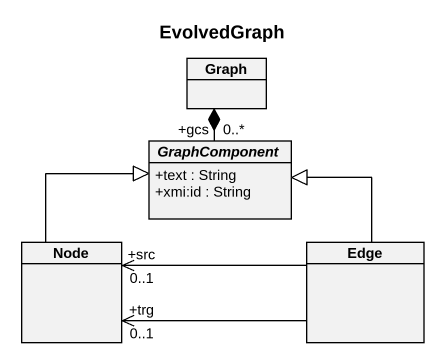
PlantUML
@startuml
title EvolvedGraph
hide circle
hide empty members
skinparam classAttributeIconSize 0
class Graph
abstract class GraphComponent {
  +text : String
  +xmi:id : String
}
class "Node" as Node_
class Edge
Graph *-- "+gcs\n0..*" GraphComponent
Node_ -up-|> GraphComponent
Edge -up-|> GraphComponent
Edge -left-> "+src\n0..1" Node_
Edge -left-> "+trg\n0..1" Node_
@enduml
